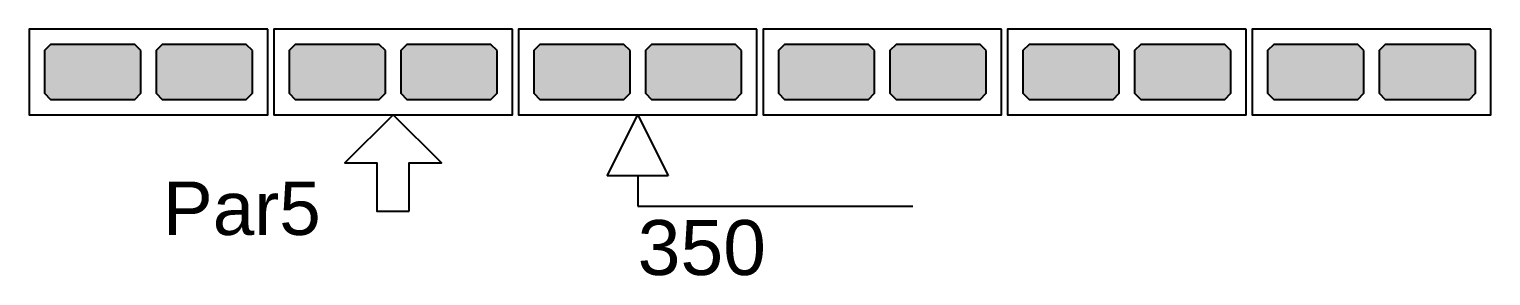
# Model space of a CAD drawing. Extents: x 0 to 119, y 0 to 84.
# Drawn here: x 17.738 to 22.518, y 59.212 to 60.02 of the extents above; entities that cross this region are included whole.
import ezdxf

# ---------------------------------------------------------------- set-up
doc = ezdxf.new("R2010")
doc.units = 0
doc.header["$MEASUREMENT"] = 0
doc.linetypes.add('ESTILO_TQS_0003', pattern=[1.5, 0.5, -0.4, 0.1, -0.5])
doc.linetypes.add('ESTILO_TQS_0005', pattern=[0.4, 0.3, -0.1])
for name, color, linetype in [('20', 1, 'CONTINUOUS'), ('27', 250, 'CONTINUOUS'), ('3', 7, 'CONTINUOUS'), ('9', 8, 'CONTINUOUS')]:
    doc.layers.add(name, color=color, linetype=linetype)
doc.styles.add('TQS_ARIAL', font='arial.ttf')

msp = doc.modelspace()

# ---------------------------------------------------------------- linework, layer by layer
at = {"layer": '20', "color": 1, "linetype": 'Continuous'}
for p, q in [((19.6278, 59.53988), (19.7278, 59.73988)), ((19.7278, 59.73988), (19.8278, 59.53988)), ((19.8278, 59.53988), (19.6278, 59.53988)), ((19.7278, 59.53988), (19.7278, 59.43988)), ((19.7278, 59.43988), (20.6278, 59.43988))]:
    msp.add_line(p, q, dxfattribs=at)
at = {"layer": '27', "color": 250, "linetype": 'ESTILO_TQS_0005'}
for points in [[(18.1028, 59.94988), (18.0828, 59.96988), (17.8078, 59.96988), (17.7878, 59.94988), (17.7878, 59.80988), (17.8078, 59.78988), (18.0828, 59.78988), (18.1028, 59.80988), (18.1028, 59.94988)], [(18.4678, 59.94988), (18.4478, 59.96988), (18.1728, 59.96988), (18.1528, 59.94988), (18.1528, 59.80988), (18.1728, 59.78988), (18.4478, 59.78988), (18.4678, 59.80988), (18.4678, 59.94988)], [(18.9028, 59.94988), (18.8828, 59.96988), (18.6078, 59.96988), (18.5878, 59.94988), (18.5878, 59.80988), (18.6078, 59.78988), (18.8828, 59.78988), (18.9028, 59.80988), (18.9028, 59.94988)], [(19.2678, 59.94988), (19.2478, 59.96988), (18.9728, 59.96988), (18.9528, 59.94988), (18.9528, 59.80988), (18.9728, 59.78988), (19.2478, 59.78988), (19.2678, 59.80988), (19.2678, 59.94988)], [(19.7028, 59.94988), (19.6828, 59.96988), (19.4078, 59.96988), (19.3878, 59.94988), (19.3878, 59.80988), (19.4078, 59.78988), (19.6828, 59.78988), (19.7028, 59.80988), (19.7028, 59.94988)], [(20.0678, 59.94988), (20.0478, 59.96988), (19.7728, 59.96988), (19.7528, 59.94988), (19.7528, 59.80988), (19.7728, 59.78988), (20.0478, 59.78988), (20.0678, 59.80988), (20.0678, 59.94988)], [(20.5028, 59.94988), (20.4828, 59.96988), (20.2078, 59.96988), (20.1878, 59.94988), (20.1878, 59.80988), (20.2078, 59.78988), (20.4828, 59.78988), (20.5028, 59.80988), (20.5028, 59.94988)], [(20.8678, 59.94988), (20.8478, 59.96988), (20.5728, 59.96988), (20.5528, 59.94988), (20.5528, 59.80988), (20.5728, 59.78988), (20.8478, 59.78988), (20.8678, 59.80988), (20.8678, 59.94988)], [(21.3028, 59.94988), (21.2828, 59.96988), (21.0078, 59.96988), (20.9878, 59.94988), (20.9878, 59.80988), (21.0078, 59.78988), (21.2828, 59.78988), (21.3028, 59.80988), (21.3028, 59.94988)], [(21.6678, 59.94988), (21.6478, 59.96988), (21.3728, 59.96988), (21.3528, 59.94988), (21.3528, 59.80988), (21.3728, 59.78988), (21.6478, 59.78988), (21.6678, 59.80988), (21.6678, 59.94988)], [(22.1028, 59.94988), (22.0828, 59.96988), (21.8078, 59.96988), (21.7878, 59.94988), (21.7878, 59.80988), (21.8078, 59.78988), (22.0828, 59.78988), (22.1028, 59.80988), (22.1028, 59.94988)], [(22.4678, 59.94988), (22.4478, 59.96988), (22.1728, 59.96988), (22.1528, 59.94988), (22.1528, 59.80988), (22.1728, 59.78988), (22.4478, 59.78988), (22.4678, 59.80988), (22.4678, 59.94988)]]:
    msp.add_lwpolyline(points, dxfattribs=at)
at = {"layer": '3', "color": 7, "linetype": 'Continuous'}
for points in [[(18.5178, 60.01988), (17.7378, 60.01988), (17.7378, 59.73988), (18.5178, 59.73988), (18.5178, 60.01988)], [(19.3178, 60.01988), (18.5378, 60.01988), (18.5378, 59.73988), (19.3178, 59.73988), (19.3178, 60.01988)], [(20.1178, 60.01988), (19.3378, 60.01988), (19.3378, 59.73988), (20.1178, 59.73988), (20.1178, 60.01988)], [(20.9178, 60.01988), (20.1378, 60.01988), (20.1378, 59.73988), (20.9178, 59.73988), (20.9178, 60.01988)], [(21.7178, 60.01988), (20.9378, 60.01988), (20.9378, 59.73988), (21.7178, 59.73988), (21.7178, 60.01988)], [(22.5178, 60.01988), (21.7378, 60.01988), (21.7378, 59.73988), (22.5178, 59.73988), (22.5178, 60.01988)], [(18.980458, 59.423933), (18.980458, 59.581907), (19.085774, 59.581907), (18.9278, 59.73988), (18.769826, 59.581907), (18.875142, 59.581907), (18.875142, 59.423933), (18.980458, 59.423933)]]:
    msp.add_lwpolyline(points, dxfattribs=at)
at = {"layer": '9', "color": 8, "linetype": 'Continuous'}
for points in [[(18.1028, 59.94988), (18.0828, 59.96988), (17.8078, 59.96988), (17.7878, 59.94988), (17.7878, 59.80988), (17.8078, 59.78988), (18.0828, 59.78988), (18.1028, 59.80988), (18.1028, 59.94988)], [(18.4678, 59.94988), (18.4478, 59.96988), (18.1728, 59.96988), (18.1528, 59.94988), (18.1528, 59.80988), (18.1728, 59.78988), (18.4478, 59.78988), (18.4678, 59.80988), (18.4678, 59.94988)], [(18.9028, 59.94988), (18.8828, 59.96988), (18.6078, 59.96988), (18.5878, 59.94988), (18.5878, 59.80988), (18.6078, 59.78988), (18.8828, 59.78988), (18.9028, 59.80988), (18.9028, 59.94988)], [(19.2678, 59.94988), (19.2478, 59.96988), (18.9728, 59.96988), (18.9528, 59.94988), (18.9528, 59.80988), (18.9728, 59.78988), (19.2478, 59.78988), (19.2678, 59.80988), (19.2678, 59.94988)], [(19.7028, 59.94988), (19.6828, 59.96988), (19.4078, 59.96988), (19.3878, 59.94988), (19.3878, 59.80988), (19.4078, 59.78988), (19.6828, 59.78988), (19.7028, 59.80988), (19.7028, 59.94988)], [(20.0678, 59.94988), (20.0478, 59.96988), (19.7728, 59.96988), (19.7528, 59.94988), (19.7528, 59.80988), (19.7728, 59.78988), (20.0478, 59.78988), (20.0678, 59.80988), (20.0678, 59.94988)], [(20.5028, 59.94988), (20.4828, 59.96988), (20.2078, 59.96988), (20.1878, 59.94988), (20.1878, 59.80988), (20.2078, 59.78988), (20.4828, 59.78988), (20.5028, 59.80988), (20.5028, 59.94988)], [(20.8678, 59.94988), (20.8478, 59.96988), (20.5728, 59.96988), (20.5528, 59.94988), (20.5528, 59.80988), (20.5728, 59.78988), (20.8478, 59.78988), (20.8678, 59.80988), (20.8678, 59.94988)], [(21.3028, 59.94988), (21.2828, 59.96988), (21.0078, 59.96988), (20.9878, 59.94988), (20.9878, 59.80988), (21.0078, 59.78988), (21.2828, 59.78988), (21.3028, 59.80988), (21.3028, 59.94988)], [(21.6678, 59.94988), (21.6478, 59.96988), (21.3728, 59.96988), (21.3528, 59.94988), (21.3528, 59.80988), (21.3728, 59.78988), (21.6478, 59.78988), (21.6678, 59.80988), (21.6678, 59.94988)], [(22.1028, 59.94988), (22.0828, 59.96988), (21.8078, 59.96988), (21.7878, 59.94988), (21.7878, 59.80988), (21.8078, 59.78988), (22.0828, 59.78988), (22.1028, 59.80988), (22.1028, 59.94988)], [(22.4678, 59.94988), (22.4478, 59.96988), (22.1728, 59.96988), (22.1528, 59.94988), (22.1528, 59.80988), (22.1728, 59.78988), (22.4478, 59.78988), (22.4678, 59.80988), (22.4678, 59.94988)]]:
    msp.add_lwpolyline(points, dxfattribs=at)
for points in [[(18.1028, 59.94988), (17.8078, 59.96988), (17.7878, 59.94988)], [(18.1028, 59.94988), (17.7878, 59.94988), (17.7878, 59.80988)], [(18.1028, 59.94988), (17.7878, 59.80988), (17.8078, 59.78988)], [(18.1028, 59.94988), (18.0828, 59.96988), (17.8078, 59.96988)], [(18.1028, 59.94988), (17.8078, 59.78988), (18.0828, 59.78988)], [(18.1028, 59.94988), (18.0828, 59.78988), (18.1028, 59.80988)], [(18.1028, 59.94988), (18.1028, 59.80988), (18.1028, 59.94988)], [(18.4678, 59.94988), (18.1728, 59.96988), (18.1528, 59.94988)], [(18.4678, 59.94988), (18.1528, 59.94988), (18.1528, 59.80988)], [(18.4678, 59.94988), (18.1528, 59.80988), (18.1728, 59.78988)], [(18.4678, 59.94988), (18.4478, 59.96988), (18.1728, 59.96988)], [(18.4678, 59.94988), (18.1728, 59.78988), (18.4478, 59.78988)], [(18.4678, 59.94988), (18.4478, 59.78988), (18.4678, 59.80988)], [(18.4678, 59.94988), (18.4678, 59.80988), (18.4678, 59.94988)], [(18.9028, 59.94988), (18.6078, 59.96988), (18.5878, 59.94988)], [(18.9028, 59.94988), (18.5878, 59.94988), (18.5878, 59.80988)], [(18.9028, 59.94988), (18.5878, 59.80988), (18.6078, 59.78988)], [(18.9028, 59.94988), (18.8828, 59.96988), (18.6078, 59.96988)], [(18.9028, 59.94988), (18.6078, 59.78988), (18.8828, 59.78988)], [(18.9028, 59.94988), (18.8828, 59.78988), (18.9028, 59.80988)], [(18.9028, 59.94988), (18.9028, 59.80988), (18.9028, 59.94988)], [(19.2678, 59.94988), (18.9728, 59.96988), (18.9528, 59.94988)], [(19.2678, 59.94988), (18.9528, 59.94988), (18.9528, 59.80988)], [(19.2678, 59.94988), (18.9528, 59.80988), (18.9728, 59.78988)], [(19.2678, 59.94988), (19.2478, 59.96988), (18.9728, 59.96988)], [(19.2678, 59.94988), (18.9728, 59.78988), (19.2478, 59.78988)], [(19.2678, 59.94988), (19.2478, 59.78988), (19.2678, 59.80988)], [(19.2678, 59.94988), (19.2678, 59.80988), (19.2678, 59.94988)], [(19.7028, 59.94988), (19.4078, 59.96988), (19.3878, 59.94988)], [(19.7028, 59.94988), (19.3878, 59.94988), (19.3878, 59.80988)], [(19.7028, 59.94988), (19.3878, 59.80988), (19.4078, 59.78988)], [(19.7028, 59.94988), (19.6828, 59.96988), (19.4078, 59.96988)], [(19.7028, 59.94988), (19.4078, 59.78988), (19.6828, 59.78988)], [(19.7028, 59.94988), (19.6828, 59.78988), (19.7028, 59.80988)], [(19.7028, 59.94988), (19.7028, 59.80988), (19.7028, 59.94988)], [(20.0678, 59.94988), (19.7728, 59.96988), (19.7528, 59.94988)], [(20.0678, 59.94988), (19.7528, 59.94988), (19.7528, 59.80988)], [(20.0678, 59.94988), (19.7528, 59.80988), (19.7728, 59.78988)], [(20.0678, 59.94988), (20.0478, 59.96988), (19.7728, 59.96988)], [(20.0678, 59.94988), (19.7728, 59.78988), (20.0478, 59.78988)], [(20.0678, 59.94988), (20.0478, 59.78988), (20.0678, 59.80988)], [(20.0678, 59.94988), (20.0678, 59.80988), (20.0678, 59.94988)], [(20.5028, 59.94988), (20.2078, 59.96988), (20.1878, 59.94988)], [(20.5028, 59.94988), (20.1878, 59.94988), (20.1878, 59.80988)], [(20.5028, 59.94988), (20.1878, 59.80988), (20.2078, 59.78988)], [(20.5028, 59.94988), (20.4828, 59.96988), (20.2078, 59.96988)], [(20.5028, 59.94988), (20.2078, 59.78988), (20.4828, 59.78988)], [(20.5028, 59.94988), (20.4828, 59.78988), (20.5028, 59.80988)], [(20.5028, 59.94988), (20.5028, 59.80988), (20.5028, 59.94988)], [(20.8678, 59.94988), (20.5728, 59.96988), (20.5528, 59.94988)], [(20.8678, 59.94988), (20.5528, 59.94988), (20.5528, 59.80988)], [(20.8678, 59.94988), (20.5528, 59.80988), (20.5728, 59.78988)], [(20.8678, 59.94988), (20.8478, 59.96988), (20.5728, 59.96988)], [(20.8678, 59.94988), (20.5728, 59.78988), (20.8478, 59.78988)], [(20.8678, 59.94988), (20.8478, 59.78988), (20.8678, 59.80988)], [(20.8678, 59.94988), (20.8678, 59.80988), (20.8678, 59.94988)], [(21.3028, 59.94988), (21.0078, 59.96988), (20.9878, 59.94988)], [(21.3028, 59.94988), (20.9878, 59.94988), (20.9878, 59.80988)], [(21.3028, 59.94988), (20.9878, 59.80988), (21.0078, 59.78988)], [(21.3028, 59.94988), (21.2828, 59.96988), (21.0078, 59.96988)], [(21.3028, 59.94988), (21.0078, 59.78988), (21.2828, 59.78988)], [(21.3028, 59.94988), (21.2828, 59.78988), (21.3028, 59.80988)], [(21.3028, 59.94988), (21.3028, 59.80988), (21.3028, 59.94988)], [(21.6678, 59.94988), (21.3728, 59.96988), (21.3528, 59.94988)], [(21.6678, 59.94988), (21.3528, 59.94988), (21.3528, 59.80988)], [(21.6678, 59.94988), (21.3528, 59.80988), (21.3728, 59.78988)], [(21.6678, 59.94988), (21.6478, 59.96988), (21.3728, 59.96988)], [(21.6678, 59.94988), (21.3728, 59.78988), (21.6478, 59.78988)], [(21.6678, 59.94988), (21.6478, 59.78988), (21.6678, 59.80988)], [(21.6678, 59.94988), (21.6678, 59.80988), (21.6678, 59.94988)], [(22.1028, 59.94988), (21.8078, 59.96988), (21.7878, 59.94988)], [(22.1028, 59.94988), (21.7878, 59.94988), (21.7878, 59.80988)], [(22.1028, 59.94988), (21.7878, 59.80988), (21.8078, 59.78988)], [(22.1028, 59.94988), (22.0828, 59.96988), (21.8078, 59.96988)], [(22.1028, 59.94988), (21.8078, 59.78988), (22.0828, 59.78988)], [(22.1028, 59.94988), (22.0828, 59.78988), (22.1028, 59.80988)], [(22.1028, 59.94988), (22.1028, 59.80988), (22.1028, 59.94988)], [(22.4678, 59.94988), (22.1728, 59.96988), (22.1528, 59.94988)], [(22.4678, 59.94988), (22.1528, 59.94988), (22.1528, 59.80988)], [(22.4678, 59.94988), (22.1528, 59.80988), (22.1728, 59.78988)], [(22.4678, 59.94988), (22.4478, 59.96988), (22.1728, 59.96988)], [(22.4678, 59.94988), (22.1728, 59.78988), (22.4478, 59.78988)], [(22.4678, 59.94988), (22.4478, 59.78988), (22.4678, 59.80988)], [(22.4678, 59.94988), (22.4678, 59.80988), (22.4678, 59.94988)]]:
    msp.add_solid(points, dxfattribs=at)

# ---------------------------------------------------------------- texts
at = {"layer": '20', "color": 1, "linetype": 'ESTILO_TQS_0003', "style": 'TQS_ARIAL'}
msp.add_text('350', height=0.18, dxfattribs=at).set_placement((19.7278, 59.21488))
at = {"layer": '3', "color": 7, "linetype": 'Continuous', "style": 'TQS_ARIAL'}
msp.add_text('Par5', height=0.175, dxfattribs=at).set_placement((18.174938, 59.34613))

doc.saveas('drawing.dxf')
